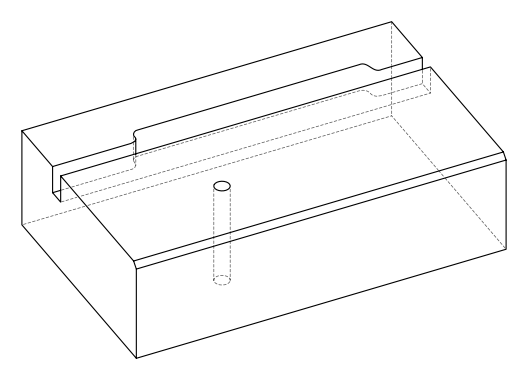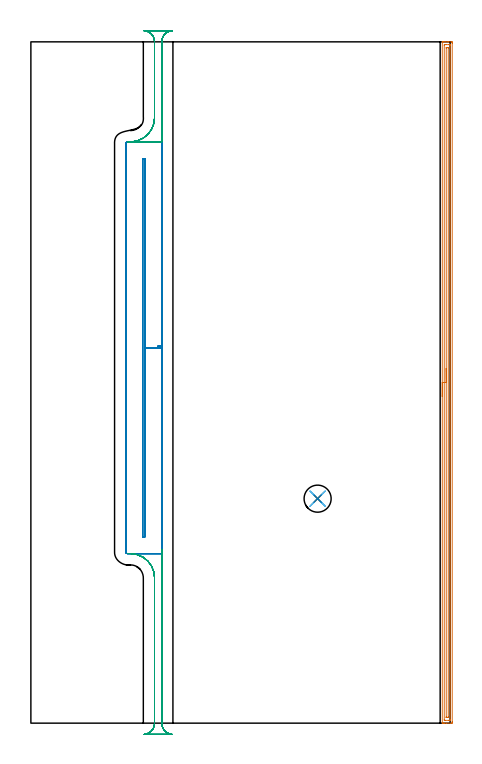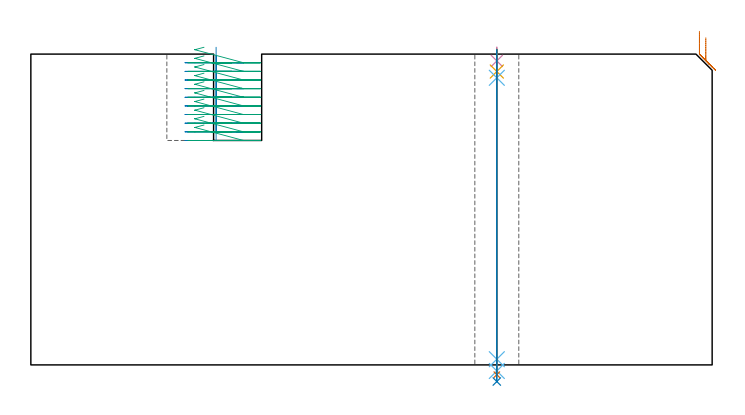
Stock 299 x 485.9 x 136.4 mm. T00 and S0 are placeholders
(PLAN: 8 operations, 6 tool changes, 50 min)
(1 AREA_MILL | FG_CHAMFER_SURFACE | UGT0205_001 | 11.85 min | 12247 mm3)
(2 MILL_SLOT | SLOT_PARTIAL_RECTANGULAR | NXT0201_012 | Follow Part, ap 4, ae 75% | 25.06 min | 485898 mm3)
(3 MILL_RECTANGULAR_SLOT | SLOT_RECTANGULAR | NXT0201_012 | Follow Part, ap 4, ae 75% | 11.28 min | 143432 mm3)
(4 SPOT_DRILL | STEP1HOLE | NXT0321_9005460120000 | 0.05 min | 227 mm3)
(5 DRILL_BLIND_HOLE_INTO_CENTER | STEP1HOLE | NXT0301_022 | 0.04 min | 3 mm3)
(6 GUN_DRILL_THROUGH_HOLE | STEP1HOLE | UGT0307_001 | 0.6 min | 2570 mm3)
(7 SPADE_DRILL_TO_ENLARGE_THROUGH_HOLE | STEP1HOLE | UGT0306_003 | 0.57 min | 13909 mm3)
(8 DRILL_TO_ENLARGE_THROUGH_HOLE | STEP1HOLE | UGT0301_260 | 0.58 min | 23161 mm3)
(TOOL UGT0205_001 | Chamfer Mill 20 x 3 x 45 deg. | D20 FL50 Z2)
(TOOL NXT0201_012 | ENDMILL 16mm [2P460-1600-NA 1630] | D16 FL38 Z6)
(TOOL NXT0321_9005460120000 | NC Spot Drill, 142deg, 12mm, Carbide, Uncoated | D12 PA142 FL30 Z2)
(TOOL NXT0301_022 | Carbide Drill 5.1mm [860.1-0510-015A1-MM 2214] | D5.1 PA140 FL28 Z2)
(TOOL UGT0307_001 | Gun Drill 5 mm | D5 PA130 FL24 Z1)
(TOOL UGT0306_003 | Spade Drill 12.5mm | D12.5 PA132 FL10 Z2)
(TOOL UGT0301_260 | Twist Drill 19.3 mm | D19.3 PA118 FL140 Z2)
(OP 1 AREA_MILL)
G17 G21 G94 G90
T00 M6
G54
G17 G0 G90 X293.401 Y232.95 S1061 M3
G43 Z146.4 H0
Z146.398
G94 G1 Y232.988 Z145.527 F250.
Y233.102 Z144.662
Y233.291 Z143.81
Y233.553 Z142.978
Y233.887 Z142.172
Y234.29 Z141.398
Y234.759 Z140.663
Y235.29 Z139.971
Y235.879 Z139.327
Y236.522 Z138.738
Y237.214 Z138.207
Y237.95 Z137.738
Y238.724 Z137.335
Y239.53 Z137.001
Y240.362 Z136.739
Y241.214 Z136.55
Y242.079 Z136.436
Y242.95 Z136.398
X293.403 Y485.718 Z136.397
X293.402 Y485.773 Z136.395
X293.403 Y485.815 Z136.392
X293.406 Y485.896 Z136.385
X293.409 Y485.9 Z136.382
X293.777 Z136.022
X294.024 Z135.775
X294.744 Z135.051
X295.987 Z133.81
X297.391 Z132.404
X298.012 Z131.784
X299.777 Z130.02
X300.038 Y485.897 Z129.759
X300.492 Y485.89 Z129.306
X300.495 Y485.734 Z129.303
X300.499 Y485.27 Z129.301
X300.5 Y484.802 Z129.3
Y1.055
X300.499 Y0.63 Z129.301
X300.495 Y0.166 Z129.303
X300.491 Y0.01 Z129.306
X300.038 Y0. Z129.759
X296.509 Z133.286
X295.104 Z134.692
X294.744 Z135.051
X294.024 Z135.775
X293.777 Z136.022
X293.408 Y0.007 Z136.383
X293.403 Y0.008 Z136.388
X293.4 Y0.182 Z136.4
X293.401 Y242.95 Z136.398
X294.816 Z134.984
X294.818 Y483.408 Z134.982
X294.819 Y483.482 Z134.981
X294.824 Y483.882 Z134.976
X295.22 Y483.895 Z134.58
X295.627 Y483.898 Z134.173
X296.097 Y483.9 Z133.703
X298.273 Y483.899 Z131.527
X298.747 Y483.897 Z131.053
X298.978 Y483.89 Z130.822
X299.079 Y483.862 Z130.721
X299.085 Y483.554 Z130.715
Y483.482
Y2.489
Y2.418
X299.079 Y2.016 Z130.721
X298.681 Y2.005 Z131.119
X298.273 Y2.002 Z131.527
X297.803 Y2. Z131.997
X295.627 Y2.001 Z134.173
X295.153 Y2.003 Z134.647
X294.922 Y2.01 Z134.878
X294.821 Y2.038 Z134.979
X294.815 Y2.346 Z134.985
Y2.418
X294.816 Y242.95 Z134.984
X296.23 Z133.57
X296.232 Y481.08 Z133.568
X296.236 Y481.694 Z133.564
X296.239 Y481.833 Z133.561
X296.244 Y481.89 Z133.556
X296.309 Y481.896 Z133.491
X296.509 Y481.899 Z133.291
X297.188 Y481.9 Z132.612
X297.391 Y481.899 Z132.409
X297.594 Y481.894 Z132.206
X297.651 Y481.89 Z132.149
X297.665 Y481.881 Z132.135
X297.667 Y481.863 Z132.133
X297.67 Y481.788 Z132.13
X297.671 Y481.694 Z132.129
X297.672 Y481.409 Z132.128
X297.671 Y4.817 Z132.129
X297.667 Y4.206 Z132.133
X297.664 Y4.065 Z132.136
X297.657 Y4.009 Z132.143
X297.591 Y4.004 Z132.209
X297.391 Y4.001 Z132.409
X296.712 Y4. Z133.088
X296.509 Y4.001 Z133.291
X296.306 Y4.006 Z133.494
X296.249 Y4.01 Z133.551
X296.235 Y4.019 Z133.565
X296.233 Y4.037 Z133.567
X296.23 Y4.112 Z133.57
X296.229 Y4.206 Z133.571
Y4.49 Z133.572
X296.23 Y242.95 Z133.57
Y243.822 Z133.608
Y244.687 Z133.722
Y245.538 Z133.911
Y246.37 Z134.173
Y247.176 Z134.507
Y247.95 Z134.91
Y248.686 Z135.378
Y249.378 Z135.909
Y250.021 Z136.499
Y250.611 Z137.142
Y251.142 Z137.834
Y251.61 Z138.57
Y252.013 Z139.344
Y252.347 Z140.15
Y252.609 Z140.982
Y252.798 Z141.833
Y252.912 Z142.698
Y252.95 Z143.57
G0 Z146.4
M5
M2
(OP 2 MILL_SLOT)
G17 G21 G94 G90
T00 M6
G54
G17 G0 G90 X81.3 Y242.409 S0 M3
G43 Z146.4 H1
Z139.4
G94 G1 Y267.75 Z132.61 F250.
Y402.6 F500.
X79.7
Y132.9
X81.3
Y267.75
X93.3
Y414.6
X68.9
G3 X67.7 Y413.4 R1.2
G1 Y122.1
G3 X68.9 Y120.9 R1.2
G1 X93.3
Y267.75
Y268.75
X90.3 F250.
G0 X81.3 Y242.409 Z135.61
G1 Y267.75 Z128.82
Y402.6 F500.
X79.7
Y132.9
X81.3
Y267.75
X93.3
Y414.6
X68.9
G3 X67.7 Y413.4 R1.2
G1 Y122.1
G3 X68.9 Y120.9 R1.2
G1 X93.3
Y267.75
Y268.75
X90.3 F250.
G0 X81.3 Y242.409 Z131.82
G1 Y267.75 Z125.03
Y402.6 F500.
X79.7
Y132.9
X81.3
Y267.75
X93.3
Y414.6
X68.9
G3 X67.7 Y413.4 R1.2
G1 Y122.1
G3 X68.9 Y120.9 R1.2
G1 X93.3
Y267.75
Y268.75
X90.3 F250.
G0 X81.3 Y242.409 Z128.03
G1 Y267.75 Z121.24
Y402.6 F500.
X79.7
Y132.9
X81.3
Y267.75
X93.3
Y414.6
X68.9
G3 X67.7 Y413.4 R1.2
G1 Y122.1
G3 X68.9 Y120.9 R1.2
G1 X93.3
Y267.75
Y268.75
X90.3 F250.
G0 X81.3 Y242.409 Z124.24
G1 Y267.75 Z117.45
Y402.6 F500.
X79.7
Y132.9
X81.3
Y267.75
X93.3
Y414.6
X68.9
G3 X67.7 Y413.4 R1.2
G1 Y122.1
G3 X68.9 Y120.9 R1.2
G1 X93.3
Y267.75
Y268.75
X90.3 F250.
G0 X81.3 Y242.409 Z120.45
G1 Y267.75 Z113.66
Y402.6 F500.
X79.7
Y132.9
X81.3
Y267.75
X93.3
Y414.6
X68.9
G3 X67.7 Y413.4 R1.2
G1 Y122.1
G3 X68.9 Y120.9 R1.2
G1 X93.3
Y267.75
Y268.75
X90.3 F250.
G0 X81.3 Y242.409 Z116.66
G1 Y267.75 Z109.87
Y402.6 F500.
X79.7
Y132.9
X81.3
Y267.75
X93.3
Y414.6
X68.9
G3 X67.7 Y413.4 R1.2
G1 Y122.1
G3 X68.9 Y120.9 R1.2
G1 X93.3
Y267.75
Y268.75
X90.3 F250.
G0 X81.3 Y242.409 Z112.87
G1 Y267.75 Z106.08
Y402.6 F500.
X79.7
Y132.9
X81.3
Y267.75
X93.3
Y414.6
X68.9
G3 X67.7 Y413.4 R1.2
G1 Y122.1
G3 X68.9 Y120.9 R1.2
G1 X93.3
Y267.75
Y268.75
X90.3 F250.
G0 X81.3 Y242.409 Z109.08
G1 Y267.75 Z102.29
Y402.6 F500.
X79.7
Y132.9
X81.3
Y267.75
X93.3
Y414.6
X68.9
G3 X67.7 Y413.4 R1.2
G1 Y122.1
G3 X68.9 Y120.9 R1.2
G1 X93.3
Y267.75
Y268.75
X90.3 F250.
G0 X81.3 Y242.409 Z105.29
G1 Y267.75 Z98.5
Y402.6 F500.
X79.7
Y132.9
X81.3
Y267.75
X93.3
Y414.6
X68.9
G3 X67.7 Y413.4 R1.2
G1 Y122.1
G3 X68.9 Y120.9 R1.2
G1 X93.3
Y267.75
Y268.75
X90.3 F250.
G0 Z146.4
M5
M2
(OP 3 MILL_RECTANGULAR_SLOT)
G17 G21 G94 G90
T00 M6
G54
G17 G0 G90 X69.021 Y121.047 S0 M3
G43 Z146.4 H1
Z132.61
G94 G1 X72.015 Y120.87 F250.
G2 X88.2 Y103.7 R17.2 F500.
G1 Y0.
G2 X80.892 Y-7.97 R8.
G1 Y-8.
X100.608
Y-7.97
G2 X93.3 Y0. R8.
G1 Y120.937
Y123.937 F250.
G0 X69.021 Y121.047 Z128.82
G1 X72.015 Y120.87
G2 X88.2 Y103.7 R17.2 F500.
G1 Y0.
G2 X80.892 Y-7.97 R8.
G1 Y-8.
X100.608
Y-7.97
G2 X93.3 Y0. R8.
G1 Y120.937
Y123.937 F250.
G0 X69.021 Y121.047 Z125.03
G1 X72.015 Y120.87
G2 X88.2 Y103.7 R17.2 F500.
G1 Y0.
G2 X80.892 Y-7.97 R8.
G1 Y-8.
X100.608
Y-7.97
G2 X93.3 Y0. R8.
G1 Y120.937
Y123.937 F250.
G0 X69.021 Y121.047 Z121.24
G1 X72.015 Y120.87
G2 X88.2 Y103.7 R17.2 F500.
G1 Y0.
G2 X80.892 Y-7.97 R8.
G1 Y-8.
X100.608
Y-7.97
G2 X93.3 Y0. R8.
G1 Y120.937
Y123.937 F250.
G0 X69.021 Y121.047 Z117.45
G1 X72.015 Y120.87
G2 X88.2 Y103.7 R17.2 F500.
G1 Y0.
G2 X80.892 Y-7.97 R8.
G1 Y-8.
X100.608
Y-7.97
G2 X93.3 Y0. R8.
G1 Y120.937
Y123.937 F250.
G0 X69.021 Y121.047 Z113.66
G1 X72.015 Y120.87
G2 X88.2 Y103.7 R17.2 F500.
G1 Y0.
G2 X80.892 Y-7.97 R8.
G1 Y-8.
X100.608
Y-7.97
G2 X93.3 Y0. R8.
G1 Y120.937
Y123.937 F250.
G0 X69.021 Y121.047 Z109.87
G1 X72.015 Y120.87
G2 X88.2 Y103.7 R17.2 F500.
G1 Y0.
G2 X80.892 Y-7.97 R8.
G1 Y-8.
X100.608
Y-7.97
G2 X93.3 Y0. R8.
G1 Y120.937
Y123.937 F250.
G0 X69.021 Y121.047 Z106.08
G1 X72.015 Y120.87
G2 X88.2 Y103.7 R17.2 F500.
G1 Y0.
G2 X80.892 Y-7.97 R8.
G1 Y-8.
X100.608
Y-7.97
G2 X93.3 Y0. R8.
G1 Y120.937
Y123.937 F250.
G0 X69.021 Y121.047 Z102.29
G1 X72.015 Y120.87
G2 X88.2 Y103.7 R17.2 F500.
G1 Y0.
G2 X80.892 Y-7.97 R8.
G1 Y-8.
X100.608
Y-7.97
G2 X93.3 Y0. R8.
G1 Y120.937
Y123.937 F250.
G0 X69.021 Y121.047 Z98.5
G1 X72.015 Y120.87
G2 X88.2 Y103.7 R17.2 F500.
G1 Y0.
G2 X80.892 Y-7.97 R8.
G1 Y-8.
X100.608
Y-7.97
G2 X93.3 Y0. R8.
G1 Y120.937
Y123.937 F250.
G0 Z146.4
X75.999 Y414.6
Z139.4
G1 X72.014 Z138.332
Y414.63 Z138.324
Y414.6 Z138.316
X93.123 Y414.599 Z132.66
X93.274 Y414.587 Z132.619
X93.3 Y414.562 Z132.61
Y485.9 F500.
G2 X100.9 Y493.89 R8.
G1 Y493.9
X80.6
Y493.89
G2 X88.2 Y485.9 R8.
G1 Y431.8
G2 X72.014 Y414.63 R17.2
G1 X69.019 Y414.453 F250.
G0 X75.998 Y414.6 Z135.61
G1 X72.014 Z134.542
Y414.63 Z134.534
Y414.6 Z134.526
X93.123 Y414.599 Z128.87
X93.273 Y414.587 Z128.83
X93.3 Y414.562 Z128.82
Y485.9 F500.
G2 X100.9 Y493.89 R8.
G1 X80.6
G2 X88.2 Y485.9 R8.
G1 Y431.8
G2 X72.014 Y414.63 R17.2
G1 X69.019 Y414.453 F250.
G0 X76. Y414.6 Z131.82
G1 X72.015 Z130.752
Y414.63 Z130.744
Y414.6 Z130.736
X92.795 Z125.168
X93.123 Y414.599 Z125.08
X93.273 Y414.587 Z125.04
X93.3 Y414.562 Z125.03
Y485.9 F500.
G2 X100.9 Y493.89 R8.
G1 X80.6
G2 X88.2 Y485.9 R8.
G1 Y431.8
G2 X72.015 Y414.63 R17.2
G1 X69.02 Y414.453 F250.
G0 X76.001 Y414.6 Z128.03
G1 X72.015 Z126.962
Y414.63 Z126.954
Y414.6 Z126.946
X92.483 Z121.462
X93.123 Y414.599 Z121.29
X93.274 Y414.587 Z121.25
X93.3 Y414.562 Z121.24
Y485.9 F500.
G2 X100.9 Y493.89 R8.
G1 X80.6
G2 X88.2 Y485.9 R8.
G1 Y431.8
G2 X72.015 Y414.63 R17.2
G1 X69.021 Y414.453 F250.
G0 X75.999 Y414.6 Z124.24
G1 X72.015 Z123.172
Y414.63 Z123.164
Y414.6 Z123.156
X92.975 Y414.599 Z117.54
X93.123 Z117.5
X93.274 Y414.587 Z117.46
X93.3 Y414.562 Z117.45
Y485.9 F500.
G2 X100.9 Y493.89 R8.
G1 X80.6
G2 X88.2 Y485.9 R8.
G1 Y431.8
G2 X72.015 Y414.63 R17.2
G1 X69.02 Y414.453 F250.
G0 X75.999 Y414.6 Z120.45
G1 X72.015 Z119.382
Y414.63 Z119.374
Y414.6 Z119.366
X93.185 Y414.594 Z113.694
X93.274 Y414.587 Z113.67
X93.3 Y414.562 Z113.66
Y485.9 F500.
G2 X100.9 Y493.89 R8.
G1 X80.6
G2 X88.2 Y485.9 R8.
G1 Y431.8
G2 X72.015 Y414.63 R17.2
G1 X69.02 Y414.453 F250.
G0 X76. Y414.6 Z116.66
G1 X72.015 Z115.592
Y414.63 Z115.584
Y414.6 Z115.576
X93.156 Y414.596 Z109.911
X93.274 Y414.587 Z109.88
X93.3 Y414.562 Z109.87
Y485.9 F500.
G2 X100.9 Y493.89 R8.
G1 X80.6
G2 X88.2 Y485.9 R8.
G1 Y431.8
G2 X72.015 Y414.63 R17.2
G1 X69.02 Y414.453 F250.
G0 X76. Y414.6 Z112.87
G1 X72.015 Z111.802
Y414.63 Z111.794
Y414.6 Z111.786
X93.164 Y414.596 Z106.119
X93.274 Y414.587 Z106.09
X93.3 Y414.562 Z106.08
Y485.9 F500.
G2 X100.9 Y493.89 R8.
G1 X80.6
G2 X88.2 Y485.9 R8.
G1 Y431.8
G2 X72.015 Y414.63 R17.2
G1 X69.02 Y414.453 F250.
G0 X75.999 Y414.6 Z109.08
G1 X72.014 Z108.012
Y414.63 Z108.004
Y414.6 Z107.996
X93.084 Y414.599 Z102.351
X93.123 Z102.34
X93.274 Y414.587 Z102.3
X93.3 Y414.562 Z102.29
Y485.9 F500.
G2 X100.9 Y493.89 R8.
G1 X80.6
G2 X88.2 Y485.9 R8.
G1 Y431.8
G2 X72.014 Y414.63 R17.2
G1 X69.02 Y414.453 F250.
G0 X75.999 Y414.6 Z105.29
G1 X72.014 Z104.222
Y414.63 Z104.214
Y414.6 Z104.206
X93.086 Y414.599 Z98.56
X93.123 Z98.55
X93.274 Y414.587 Z98.51
X93.3 Y414.562 Z98.5
Y485.9 F500.
G2 X100.9 Y493.89 R8.
G1 X80.6
G2 X88.2 Y485.9 R8.
G1 Y431.8
G2 X72.014 Y414.63 R17.2
G1 X69.02 Y414.453 F250.
G0 Z146.4
M5
M2
(OP 4 SPOT_DRILL)
G17 G21 G94 G90
T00 M6
G54
G17 G0 G90 X204.5 Y160.1 S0 M3
G43 Z146.4 H0
G94 G81 G98 Z133.4 F250. R139.4
G80
M5
M2
(OP 5 DRILL_BLIND_HOLE_INTO_CENTER)
G17 G21 G94 G90
T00 M6
G54
G17 G0 G90 X204.5 Y160.1 S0 M3
G43 Z146.4 H1
G94 G81 G98 Z128.75 F250. R138.4
G80
M5
M2
(OP 6 GUN_DRILL_THROUGH_HOLE)
G17 G21 G94 G90
T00 M6
G54
G17 G0 G90 X204.5 Y160.1 M8
G43 Z146.4 H0
Z134.292
S716 M3
G94 G1 Z125.994 F125. M26
G4 X.084
Z2.5 F250.
G4 X.084
Z-2.666 F125.
G4 X.084
M5
M9
G0 Z134.292
Z146.4
M2
(OP 7 SPADE_DRILL_TO_ENLARGE_THROUGH_HOLE)
G17 G21 G94 G90
T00 M6
G54
G17 G0 G90 X204.5 Y160.1 S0 M3
G43 Z146.4 H0
G94 G73 G98 Z-4.283 F250. Q11.724 R138.4
G80
M5
M2
(OP 8 DRILL_TO_ENLARGE_THROUGH_HOLE)
G17 G21 G94 G90
T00 M6
G54
G17 G0 G90 X204.5 Y160.1 S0 M3
G43 Z146.4 H0
G94 G73 G98 Z-7.298 F250. Q17.962 R138.4
G80
M5
M2
